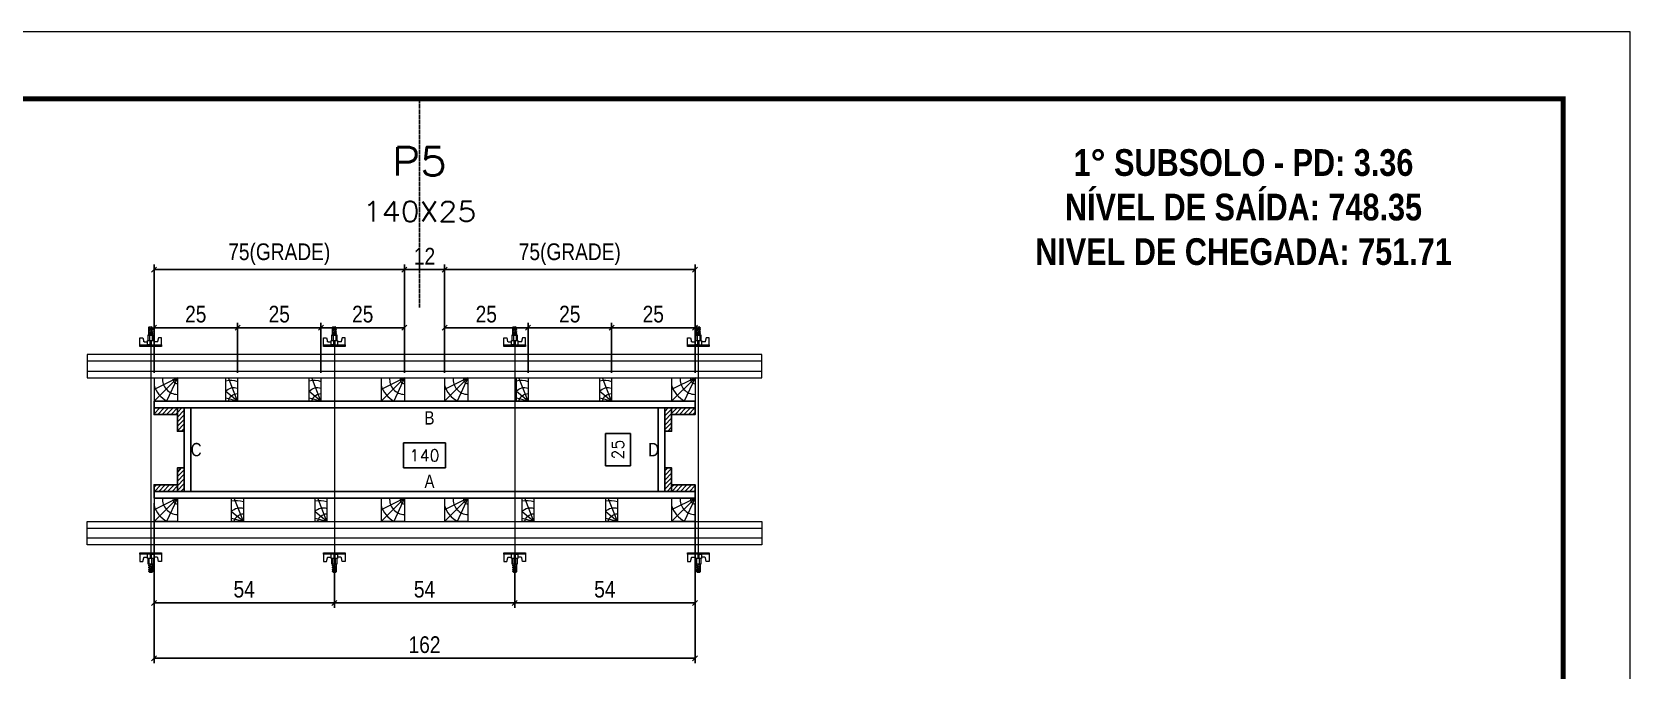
# Model space of a CAD drawing. Header units: millimetres. Extents: x 1945 to 8225, y 304 to 15137.
# Drawn here: x 2473 to 3430, y 12458 to 12840 of the extents above; entities that cross this region are included whole.
import ezdxf
from ezdxf.enums import TextEntityAlignment as Align

# ---------------------------------------------------------------- set-up
doc = ezdxf.new("R2010")
doc.units = ezdxf.units.MM
doc.linetypes.add('DASHED', pattern=[0.75, 0.5, -0.25])
doc.linetypes.add('HIDDEN', pattern=[0.375, 0.25, -0.125])
for name, color, linetype in [('COTA', 241, 'Continuous'), ('NOMENCLATURA', 7, 'Continuous'), ('Painéis', 200, 'Continuous'), ('PONTALETE', 7, 'Continuous'), ('SARRAFO', 251, 'Continuous'), ('Texto de Titulo', 7, 'Continuous'), ('Texto Qtd Sarr', 242, 'Continuous')]:
    doc.layers.add(name, color=color, linetype=linetype)
for name, color, linetype, lineweight in [('Folhas', 255, 'Continuous', 9), ('Hachura', 251, 'Continuous', 9), ('Madeira', 126, 'Continuous', 18), ('Perfil Metálico', 224, 'Continuous', 18), ('SARRAFO DE PRESSAO', 251, 'DASHED', 9), ('Texto Seção', 7, 'Continuous', 15)]:
    doc.layers.add(name, color=color, linetype=linetype, lineweight=lineweight)
doc.styles.add('COTA TECNICA 2X', font='techl___.ttf', dxfattribs={"height": 10})
doc.styles.add('ROMANC', font='techb___.ttf', dxfattribs={"height": 2.5})
doc.styles.add('ROMANS', font='romans.shx')
doc.styles.get("Standard").update_dxf_attribs({"font": 'arial.ttf'})
doc.dimstyles.new('cotax2', dxfattribs={"dimtxt": 10, "dimasz": 3, "dimexe": 3, "dimexo": 3, "dimgap": 3, "dimtad": 1, "dimdec": 1, "dimlfac": 0.5, "dimzin": 12, "dimdsep": 46, "dimtxsty": 'COTA TECNICA 2X', "dimblk1": 'OBLIQUE', "dimblk2": 'OBLIQUE', "dimsah": 1, "dimcen": 0.9, "dimclrd": 256, "dimclre": 256, "dimclrt": 256, "dimadec": 1, "dimazin": 3, "dimtfac": 1, "dimtdec": 1, "dimtmove": 2, "dimatfit": 3, "dimfxl": 1, "dimtolj": 1, "dimtzin": 12, "dimarcsym": 0})
doc.dimstyles.new('SECÇÃO 2', dxfattribs={"dimtxt": 7, "dimasz": 6, "dimexe": 0.18, "dimexo": 2, "dimgap": -4, "dimtad": 3, "dimdec": 1, "dimlfac": 0.5, "dimzin": 12, "dimdsep": 46, "dimtxsty": 'ROMANS', "dimblk": 'ARCHTICK', "dimcen": 0.09, "dimse1": 1, "dimse2": 1, "dimsd1": 1, "dimsd2": 1, "dimclrd": 180, "dimclre": 5, "dimclrt": 1, "dimadec": 0, "dimazin": 3, "dimtfac": 1, "dimtdec": 1, "dimtofl": 0, "dimtmove": 0, "dimatfit": 3, "dimldrblk": 'ARCHTICK', "dimfxl": 1, "dimtolj": 1, "dimtzin": 0, "dimarcsym": 0})
pattern_1 = [(46, (4232.8572, 12424.7808), (-1.3703423, 1.3233242), [])]

# ---------------------------------------------------------------- blocks, each defined once
blk = doc.blocks.new('9999999999')
at = {"layer": 'Folhas'}
blk.add_lwpolyline([(98138.98, 34190.21), (99623.98, 34190.21), (99623.98, 35240.21), (98138.98, 35240.21)], close=True, dxfattribs=at)
at = {"layer": 'Folhas', "color": 30, "const_width": 3}
blk.add_lwpolyline([(98213.98, 34230.21), (99583.98, 34230.21), (99583.98, 35200.21), (98213.98, 35200.21)], close=True, dxfattribs=at)
blk = doc.blocks.new('_Oblique')
at = {"color": 0, "linetype": 'ByBlock', "lineweight": -2}
blk.add_line((-0.5, -0.5), (0.5, 0.5), dxfattribs=at)
blk = doc.blocks.new('*D1644')
at = {"layer": 'COTA', "linetype": 'Continuous', "lineweight": -2, "ltscale": 30, "transparency": 16777216}
for p, q in [((2545.86, 12557.78), (2545.86, 12461.78)), ((2869.86, 12557.78), (2869.86, 12461.78)), ((2545.86, 12464.78), (2869.86, 12464.78))]:
    blk.add_line(p, q, dxfattribs=at)
at = {"layer": 'Defpoints', "color": 0, "linetype": 'Continuous', "ltscale": 30, "transparency": 16777216}
for p in [(2545.86, 12560.78), (2869.86, 12560.78), (2869.86, 12464.78)]:
    blk.add_point(p, dxfattribs=at)
at = {"layer": 'COTA', "linetype": 'Continuous', "lineweight": -2, "ltscale": 30, "transparency": 16777216, "xscale": 3, "yscale": 3, "zscale": 3, "rotation": 180}
blk.add_blockref('_Oblique', (2545.86, 12464.78), dxfattribs=at)
at = {"layer": 'COTA', "linetype": 'Continuous', "lineweight": -2, "ltscale": 30, "transparency": 16777216, "xscale": 3, "yscale": 3, "zscale": 3}
blk.add_blockref('_Oblique', (2869.86, 12464.78), dxfattribs=at)
at = {"layer": 'COTA', "linetype": 'Continuous', "ltscale": 30, "transparency": 16777216, "insert": (2707.86, 12472.88), "char_height": 10, "attachment_point": 5, "style": 'COTA TECNICA 2X'}
blk.add_mtext('\\A1;162', dxfattribs=at)
blk = doc.blocks.new('*D1645')
at = {"layer": 'COTA', "color": 180, "lineweight": -2, "transparency": 16777216}
for p, q in [((2720.36, 12593.78), (2695.36, 12593.78)), ((2695.36, 12593.78), (2695.36, 12578.78)), ((2720.36, 12578.78), (2720.36, 12593.78)), ((2695.36, 12578.78), (2720.36, 12578.78))]:
    blk.add_line(p, q, dxfattribs=at)
at = {"layer": 'Defpoints', "color": 0, "transparency": 16777216}
for p in [(2847.86, 12574.78), (2567.86, 12564.78), (2847.86, 12564.78)]:
    blk.add_point(p, dxfattribs=at)
at = {"layer": 'COTA', "color": 1, "transparency": 16777216, "insert": (2707.86, 12586.28), "char_height": 7, "attachment_point": 5, "style": 'ROMANS'}
blk.add_mtext('\\A1;140', dxfattribs=at)
blk = doc.blocks.new('_ArchTick')
at = {"color": 0, "linetype": 'ByBlock', "const_width": 0.15}
blk.add_lwpolyline([(-0.5, -0.5), (0.5, 0.5)], dxfattribs=at)
blk = doc.blocks.new('B1A.E')
at = {"layer": 'Madeira', "linetype": 'ByBlock', "ltscale": 0.05}
for p, q in [((0, 7), (0, 0)), ((0, 7), (0, 0)), ((7, 7), (7, 0)), ((7, 7), (7, 0))]:
    blk.add_line(p, q, dxfattribs=at)
at = {"layer": 'Madeira', "ltscale": 0.05}
for p, q in [((0, 7), (7, 7)), ((7, 7), (0, 0)), ((7, 7), (0, 3.5)), ((7, 7), (3.77, 0)), ((7, 0), (0, 0))]:
    blk.add_line(p, q, dxfattribs=at)
for centre, radius, start, end in [((7.08, 6.57), 4.53, 174.4861, 268.9531), ((7.09, 6.61), 1.41, 163.7819, 266.2825), ((7.54, 7), 7.87, 196.5528, 242.8845)]:
    blk.add_arc(centre, radius, start, end, dxfattribs=at)
blk = doc.blocks.new('B1A.D')
at = {"layer": 'COTA', "linetype": 'ByBlock'}
blk.add_blockref('B1A.E', (-7, 0), dxfattribs=at)
blk = doc.blocks.new('MEIO PONTALETE')
at = {"layer": 'Madeira'}
for q in [(2.71, 7), (3.5, 2.88), (3.5, 0.87)]:
    blk.add_line((0, 0), q, dxfattribs=at)
blk.add_lwpolyline([(0, 0), (3.5, 0), (3.5, 7), (0, 7)], close=True, dxfattribs=at)
for centre, radius, start, end in [((2.04, 0.06), 6.23, 76.4499, 109.0913), ((1.09, 0.9), 3.19, 40.9063, 109.9847), ((-0.21, -0.78), 3.09, 14.6322, 86.0383)]:
    blk.add_arc(centre, radius, start, end, dxfattribs=at)
blk = doc.blocks.new('BLOCK 2')
at = {"layer": 'PONTALETE', "color": 1, "xscale": -2, "yscale": 2, "zscale": 2}
blk.add_blockref('MEIO PONTALETE', (131231.05, 34113.97), dxfattribs=at)
blk = doc.blocks.new('A2')
at = {"layer": 'COTA', "linetype": 'ByBlock'}
blk.add_blockref('BLOCK 2', (-131205.24, -34118.58), dxfattribs=at)
blk = doc.blocks.new('B2A')
at = {"layer": 'COTA', "linetype": 'ByBlock', "xscale": 10, "yscale": 10, "zscale": 10}
blk.add_blockref('A2', (-188.1, 46), dxfattribs=at)
blk = doc.blocks.new('B2A.E')
at = {"layer": 'COTA', "linetype": 'ByBlock', "xscale": 0.05000874370170691, "yscale": 0.05000874370170691, "zscale": 0.05000874370170691}
blk.add_blockref('B2A', (0, 0), dxfattribs=at)
blk = doc.blocks.new('B1B.E')
at = {"layer": 'Madeira', "linetype": 'ByBlock', "ltscale": 0.05}
for p, q in [((0, 0), (0, -7)), ((0, 0), (0, -7)), ((7, 0), (7, -7)), ((7, 0), (7, -7))]:
    blk.add_line(p, q, dxfattribs=at)
at = {"layer": 'Madeira', "ltscale": 0.05}
for p, q in [((0, 0), (7, 0)), ((7, 0), (0, -7)), ((7, 0), (0, -3.5)), ((7, 0), (3.77, -7)), ((7, -7), (0, -7))]:
    blk.add_line(p, q, dxfattribs=at)
for centre, radius, start, end in [((7.08, -0.43), 4.53, 174.4861, 268.9531), ((7.09, -0.39), 1.41, 163.7819, 266.2825), ((7.54, 0), 7.87, 196.5528, 242.8845)]:
    blk.add_arc(centre, radius, start, end, dxfattribs=at)
blk = doc.blocks.new('B1B.D')
at = {"layer": 'Madeira', "linetype": 'ByBlock', "ltscale": 0.05}
for p, q in [((-7, 0), (-7, -7)), ((-7, 0), (-7, -7)), ((0, 0), (0, -7)), ((0, 0), (0, -7))]:
    blk.add_line(p, q, dxfattribs=at)
at = {"layer": 'Madeira', "ltscale": 0.05}
for p, q in [((-7, 0), (0, 0)), ((0, 0), (-7, -7)), ((0, 0), (-7, -3.5)), ((0, 0), (-3.23, -7)), ((0, -7), (-7, -7))]:
    blk.add_line(p, q, dxfattribs=at)
for centre, radius, start, end in [((0.54, 0), 7.87, 196.5528, 242.8845), ((0.08, -0.44), 4.53, 174.4861, 268.9531), ((0.09, -0.39), 1.41, 163.7819, 266.2825)]:
    blk.add_arc(centre, radius, start, end, dxfattribs=at)
blk = doc.blocks.new('*D1646')
at = {"layer": 'COTA', "linetype": 'Continuous', "lineweight": -2, "ltscale": 30, "transparency": 16777216}
for p, q in [((2545.86, 12640.58), (2545.86, 12700.58)), ((2545.86, 12697.58), (2695.86, 12697.58)), ((2695.86, 12640.58), (2695.86, 12700.58))]:
    blk.add_line(p, q, dxfattribs=at)
at = {"layer": 'Defpoints', "color": 0, "linetype": 'Continuous', "ltscale": 30, "transparency": 16777216}
for p in [(2695.86, 12697.58), (2545.86, 12637.58), (2695.86, 12637.58)]:
    blk.add_point(p, dxfattribs=at)
at = {"layer": 'COTA', "linetype": 'Continuous', "lineweight": -2, "ltscale": 30, "transparency": 16777216, "xscale": 3, "yscale": 3, "zscale": 3, "rotation": 180}
blk.add_blockref('_Oblique', (2545.86, 12697.58), dxfattribs=at)
at = {"layer": 'COTA', "linetype": 'Continuous', "lineweight": -2, "ltscale": 30, "transparency": 16777216, "xscale": 3, "yscale": 3, "zscale": 3}
blk.add_blockref('_Oblique', (2695.86, 12697.58), dxfattribs=at)
at = {"layer": 'COTA', "linetype": 'Continuous', "ltscale": 30, "transparency": 16777216, "insert": (2620.86, 12706.8), "char_height": 10, "attachment_point": 5, "style": 'COTA TECNICA 2X'}
blk.add_mtext('\\A1;75(GRADE)', dxfattribs=at)
blk = doc.blocks.new('B2B.E')
at = {"layer": 'COTA', "linetype": 'ByBlock'}
blk.add_blockref('B2A.E', (0, -7), dxfattribs=at)
blk = doc.blocks.new('*D1647')
at = {"layer": 'COTA', "linetype": 'Continuous', "lineweight": -2, "ltscale": 30, "transparency": 16777216}
for p, q in [((2545.86, 12635.78), (2545.86, 12665.78)), ((2545.86, 12662.78), (2595.86, 12662.78)), ((2595.86, 12635.78), (2595.86, 12665.78))]:
    blk.add_line(p, q, dxfattribs=at)
at = {"layer": 'Defpoints', "color": 0, "linetype": 'Continuous', "ltscale": 30, "transparency": 16777216}
for p in [(2595.86, 12662.78), (2545.86, 12632.78), (2595.86, 12632.78)]:
    blk.add_point(p, dxfattribs=at)
at = {"layer": 'COTA', "linetype": 'Continuous', "lineweight": -2, "ltscale": 30, "transparency": 16777216, "xscale": 3, "yscale": 3, "zscale": 3, "rotation": 180}
blk.add_blockref('_Oblique', (2545.86, 12662.78), dxfattribs=at)
at = {"layer": 'COTA', "linetype": 'Continuous', "lineweight": -2, "ltscale": 30, "transparency": 16777216, "xscale": 3, "yscale": 3, "zscale": 3}
blk.add_blockref('_Oblique', (2595.86, 12662.78), dxfattribs=at)
at = {"layer": 'COTA', "linetype": 'Continuous', "ltscale": 30, "transparency": 16777216, "insert": (2570.86, 12670.89), "char_height": 10, "attachment_point": 5, "style": 'COTA TECNICA 2X'}
blk.add_mtext('\\A1;25', dxfattribs=at)
blk = doc.blocks.new('*D1648')
at = {"layer": 'COTA', "linetype": 'Continuous', "lineweight": -2, "ltscale": 30, "transparency": 16777216}
for p, q in [((2595.86, 12635.78), (2595.86, 12665.78)), ((2595.86, 12662.78), (2645.86, 12662.78)), ((2645.86, 12635.78), (2645.86, 12665.78))]:
    blk.add_line(p, q, dxfattribs=at)
at = {"layer": 'Defpoints', "color": 0, "linetype": 'Continuous', "ltscale": 30, "transparency": 16777216}
for p in [(2645.86, 12662.78), (2595.86, 12632.78), (2645.86, 12632.78)]:
    blk.add_point(p, dxfattribs=at)
at = {"layer": 'COTA', "linetype": 'Continuous', "lineweight": -2, "ltscale": 30, "transparency": 16777216, "xscale": 3, "yscale": 3, "zscale": 3, "rotation": 180}
blk.add_blockref('_Oblique', (2595.86, 12662.78), dxfattribs=at)
at = {"layer": 'COTA', "linetype": 'Continuous', "lineweight": -2, "ltscale": 30, "transparency": 16777216, "xscale": 3, "yscale": 3, "zscale": 3}
blk.add_blockref('_Oblique', (2645.86, 12662.78), dxfattribs=at)
at = {"layer": 'COTA', "linetype": 'Continuous', "ltscale": 30, "transparency": 16777216, "insert": (2620.86, 12670.89), "char_height": 10, "attachment_point": 5, "style": 'COTA TECNICA 2X'}
blk.add_mtext('\\A1;25', dxfattribs=at)
blk = doc.blocks.new('*D1649')
at = {"layer": 'COTA', "linetype": 'Continuous', "lineweight": -2, "ltscale": 30, "transparency": 16777216}
for p, q in [((2645.86, 12635.78), (2645.86, 12665.78)), ((2645.86, 12662.78), (2695.86, 12662.78)), ((2695.86, 12635.78), (2695.86, 12665.78))]:
    blk.add_line(p, q, dxfattribs=at)
at = {"layer": 'Defpoints', "color": 0, "linetype": 'Continuous', "ltscale": 30, "transparency": 16777216}
for p in [(2695.86, 12662.78), (2645.86, 12632.78), (2695.86, 12632.78)]:
    blk.add_point(p, dxfattribs=at)
at = {"layer": 'COTA', "linetype": 'Continuous', "lineweight": -2, "ltscale": 30, "transparency": 16777216, "xscale": 3, "yscale": 3, "zscale": 3, "rotation": 180}
blk.add_blockref('_Oblique', (2645.86, 12662.78), dxfattribs=at)
at = {"layer": 'COTA', "linetype": 'Continuous', "lineweight": -2, "ltscale": 30, "transparency": 16777216, "xscale": 3, "yscale": 3, "zscale": 3}
blk.add_blockref('_Oblique', (2695.86, 12662.78), dxfattribs=at)
at = {"layer": 'COTA', "linetype": 'Continuous', "ltscale": 30, "transparency": 16777216, "insert": (2670.86, 12670.89), "char_height": 10, "attachment_point": 5, "style": 'COTA TECNICA 2X'}
blk.add_mtext('\\A1;25', dxfattribs=at)
blk = doc.blocks.new('*D1650')
at = {"layer": 'COTA', "linetype": 'Continuous', "lineweight": -2, "ltscale": 30, "transparency": 16777216}
for p, q in [((2695.86, 12640.58), (2695.86, 12700.58)), ((2695.86, 12697.58), (2719.86, 12697.58)), ((2719.86, 12640.58), (2719.86, 12700.58))]:
    blk.add_line(p, q, dxfattribs=at)
at = {"layer": 'Defpoints', "color": 0, "linetype": 'Continuous', "ltscale": 30, "transparency": 16777216}
for p in [(2719.86, 12697.58), (2695.86, 12637.58), (2719.86, 12637.58)]:
    blk.add_point(p, dxfattribs=at)
at = {"layer": 'COTA', "linetype": 'Continuous', "lineweight": -2, "ltscale": 30, "transparency": 16777216, "xscale": 3, "yscale": 3, "zscale": 3, "rotation": 180}
blk.add_blockref('_Oblique', (2695.86, 12697.58), dxfattribs=at)
at = {"layer": 'COTA', "linetype": 'Continuous', "lineweight": -2, "ltscale": 30, "transparency": 16777216, "xscale": 3, "yscale": 3, "zscale": 3}
blk.add_blockref('_Oblique', (2719.86, 12697.58), dxfattribs=at)
at = {"layer": 'COTA', "linetype": 'Continuous', "ltscale": 30, "transparency": 16777216, "insert": (2707.86, 12705.64), "char_height": 10, "attachment_point": 5, "style": 'COTA TECNICA 2X'}
blk.add_mtext('\\A1;12', dxfattribs=at)
blk = doc.blocks.new('*D1651')
at = {"layer": 'COTA', "linetype": 'Continuous', "lineweight": -2, "ltscale": 30, "transparency": 16777216}
for p, q in [((2719.86, 12640.58), (2719.86, 12700.58)), ((2719.86, 12697.58), (2869.86, 12697.58)), ((2869.86, 12640.58), (2869.86, 12700.58))]:
    blk.add_line(p, q, dxfattribs=at)
at = {"layer": 'Defpoints', "color": 0, "linetype": 'Continuous', "ltscale": 30, "transparency": 16777216}
for p in [(2869.86, 12697.58), (2719.86, 12637.58), (2869.86, 12637.58)]:
    blk.add_point(p, dxfattribs=at)
at = {"layer": 'COTA', "linetype": 'Continuous', "lineweight": -2, "ltscale": 30, "transparency": 16777216, "xscale": 3, "yscale": 3, "zscale": 3, "rotation": 180}
blk.add_blockref('_Oblique', (2719.86, 12697.58), dxfattribs=at)
at = {"layer": 'COTA', "linetype": 'Continuous', "lineweight": -2, "ltscale": 30, "transparency": 16777216, "xscale": 3, "yscale": 3, "zscale": 3}
blk.add_blockref('_Oblique', (2869.86, 12697.58), dxfattribs=at)
at = {"layer": 'COTA', "linetype": 'Continuous', "ltscale": 30, "transparency": 16777216, "insert": (2794.86, 12706.8), "char_height": 10, "attachment_point": 5, "style": 'COTA TECNICA 2X'}
blk.add_mtext('\\A1;75(GRADE)', dxfattribs=at)
blk = doc.blocks.new('*D1652')
at = {"layer": 'COTA', "linetype": 'Continuous', "lineweight": -2, "ltscale": 30, "transparency": 16777216}
for p, q in [((2719.86, 12635.78), (2719.86, 12665.78)), ((2719.86, 12662.78), (2769.86, 12662.78)), ((2769.86, 12635.78), (2769.86, 12665.78))]:
    blk.add_line(p, q, dxfattribs=at)
at = {"layer": 'Defpoints', "color": 0, "linetype": 'Continuous', "ltscale": 30, "transparency": 16777216}
for p in [(2769.86, 12662.78), (2719.86, 12632.78), (2769.86, 12632.78)]:
    blk.add_point(p, dxfattribs=at)
at = {"layer": 'COTA', "linetype": 'Continuous', "lineweight": -2, "ltscale": 30, "transparency": 16777216, "xscale": 3, "yscale": 3, "zscale": 3, "rotation": 180}
blk.add_blockref('_Oblique', (2719.86, 12662.78), dxfattribs=at)
at = {"layer": 'COTA', "linetype": 'Continuous', "lineweight": -2, "ltscale": 30, "transparency": 16777216, "xscale": 3, "yscale": 3, "zscale": 3}
blk.add_blockref('_Oblique', (2769.86, 12662.78), dxfattribs=at)
at = {"layer": 'COTA', "linetype": 'Continuous', "ltscale": 30, "transparency": 16777216, "insert": (2744.86, 12670.89), "char_height": 10, "attachment_point": 5, "style": 'COTA TECNICA 2X'}
blk.add_mtext('\\A1;25', dxfattribs=at)
blk = doc.blocks.new('*D1653')
at = {"layer": 'COTA', "linetype": 'Continuous', "lineweight": -2, "ltscale": 30, "transparency": 16777216}
for p, q in [((2769.86, 12635.78), (2769.86, 12665.78)), ((2769.86, 12662.78), (2819.86, 12662.78)), ((2819.86, 12635.78), (2819.86, 12665.78))]:
    blk.add_line(p, q, dxfattribs=at)
at = {"layer": 'Defpoints', "color": 0, "linetype": 'Continuous', "ltscale": 30, "transparency": 16777216}
for p in [(2819.86, 12662.78), (2769.86, 12632.78), (2819.86, 12632.78)]:
    blk.add_point(p, dxfattribs=at)
at = {"layer": 'COTA', "linetype": 'Continuous', "lineweight": -2, "ltscale": 30, "transparency": 16777216, "xscale": 3, "yscale": 3, "zscale": 3, "rotation": 180}
blk.add_blockref('_Oblique', (2769.86, 12662.78), dxfattribs=at)
at = {"layer": 'COTA', "linetype": 'Continuous', "lineweight": -2, "ltscale": 30, "transparency": 16777216, "xscale": 3, "yscale": 3, "zscale": 3}
blk.add_blockref('_Oblique', (2819.86, 12662.78), dxfattribs=at)
at = {"layer": 'COTA', "linetype": 'Continuous', "ltscale": 30, "transparency": 16777216, "insert": (2794.86, 12670.89), "char_height": 10, "attachment_point": 5, "style": 'COTA TECNICA 2X'}
blk.add_mtext('\\A1;25', dxfattribs=at)
blk = doc.blocks.new('*D1654')
at = {"layer": 'COTA', "linetype": 'Continuous', "lineweight": -2, "ltscale": 30, "transparency": 16777216}
for p, q in [((2819.86, 12635.78), (2819.86, 12665.78)), ((2819.86, 12662.78), (2869.86, 12662.78)), ((2869.86, 12635.78), (2869.86, 12665.78))]:
    blk.add_line(p, q, dxfattribs=at)
at = {"layer": 'Defpoints', "color": 0, "linetype": 'Continuous', "ltscale": 30, "transparency": 16777216}
for p in [(2869.86, 12662.78), (2819.86, 12632.78), (2869.86, 12632.78)]:
    blk.add_point(p, dxfattribs=at)
at = {"layer": 'COTA', "linetype": 'Continuous', "lineweight": -2, "ltscale": 30, "transparency": 16777216, "xscale": 3, "yscale": 3, "zscale": 3, "rotation": 180}
blk.add_blockref('_Oblique', (2819.86, 12662.78), dxfattribs=at)
at = {"layer": 'COTA', "linetype": 'Continuous', "lineweight": -2, "ltscale": 30, "transparency": 16777216, "xscale": 3, "yscale": 3, "zscale": 3}
blk.add_blockref('_Oblique', (2869.86, 12662.78), dxfattribs=at)
at = {"layer": 'COTA', "linetype": 'Continuous', "ltscale": 30, "transparency": 16777216, "insert": (2844.86, 12670.89), "char_height": 10, "attachment_point": 5, "style": 'COTA TECNICA 2X'}
blk.add_mtext('\\A1;25', dxfattribs=at)
blk = doc.blocks.new('C')
at = {"layer": 'Hachura', "color": 0}
for p, q in [((0, 3.22), (0, -3.22)), ((0.45, 3.22), (0, 3.22)), ((0.46, 3.16), (0, 3.16)), ((0.46, 3.05), (0, 3.05)), ((0.46, 2.88), (0, 2.88)), ((0, 2.75), (0, -1.16)), ((0.46, 2.65), (0, 2.65)), ((0.46, 2.23), (0, 2.23)), ((0.46, 1.51), (0, 1.51)), ((0.39, 0.49), (0.17, 0.49)), ((0.45, -3.23), (0.45, 3.22)), ((0.45, 3.22), (2.58, 3.22)), ((1.74, 0.97), (0.45, 0.97)), ((1.45, 0.1), (0.45, 0.1)), ((1.35, 1.94), (1.35, 0.96)), ((2.58, 2.39), (1.47, 2.09)), ((1.74, -0.97), (1.74, 0.97)), ((1.74, 0.97), (1.74, 0.84)), ((1.74, 0.97), (1.74, 0.84)), ((1.74, 0.84), (3.35, 0.84)), ((3.35, 0.45), (1.74, 0.45)), ((2.58, 3.22), (2.58, 2.39)), ((3.32, 0.84), (3.32, -0.84)), ((3.35, 0.84), (3.35, -0.84)), ((3.68, 0.45), (3.35, 0.45)), ((3.84, -0.52), (3.35, 0.45)), ((3.35, 0.06), (3.67, -0.57)), ((3.68, 0.45), (4.16, -0.52)), ((3.72, 0.5), (4.25, -0.57)), ((4.37, -0.55), (3.83, 0.53)), ((4.15, 0.45), (3.93, 0.45)), ((4.42, -0.52), (3.93, 0.45)), ((4.15, 0.45), (4.26, 0.45)), ((4.26, 0.45), (4.74, -0.52)), ((4.3, 0.5), (4.83, -0.57)), ((4.95, -0.55), (4.41, 0.53)), ((4.51, 0.45), (4.84, 0.45)), ((5, -0.52), (4.51, 0.45)), ((4.84, 0.45), (5.32, -0.52)), ((4.88, 0.5), (5.41, -0.57)), ((5.53, -0.55), (4.99, 0.53)), ((5.58, -0.52), (5.09, 0.45)), ((5.42, 0.45), (5.09, 0.45)), ((5.58, -0.52), (5.09, 0.45)), ((5.42, 0.45), (5.74, -0.19)), ((5.46, 0.5), (5.74, -0.07)), ((5.74, 0.19), (5.57, 0.53)), ((5.74, 0.32), (5.68, 0.45)), ((5.68, 0.45), (5.74, 0.45)), ((5.74, 0.45), (5.9, 0.29)), ((5.74, 0.45), (5.74, -0.52)), ((5.9, -0.36), (5.9, 0.29)), ((0.45, 0), (0, 0)), ((0.46, -1.52), (0, -1.52)), ((0.46, -2.23), (0, -2.23)), ((0.46, -2.65), (0, -2.65)), ((0.46, -2.88), (0, -2.88)), ((0.46, -3.05), (0, -3.05)), ((0.46, -3.16), (0, -3.16)), ((0, -3.22), (2.57, -3.22)), ((0.08, -0.48), (0.29, -0.48)), ((0.29, -0.48), (0.4, -0.48)), ((0.45, 0), (0.45, -0.97)), ((0.45, -0.16), (1.45, -0.16)), ((0.45, -0.65), (0.45, -0.32)), ((0.45, -3.23), (0.45, -0.65)), ((0.45, -0.97), (1.74, -0.97)), ((1.35, -1.94), (1.35, -0.97)), ((2.58, -2.39), (1.47, -2.1)), ((3.35, -0.32), (1.74, -0.32)), ((3.35, -0.84), (1.74, -0.84)), ((2.58, -3.23), (2.58, -2.39)), ((3.35, -0.07), (3.58, -0.52)), ((3.35, -0.52), (3.58, -0.52)), ((3.84, -0.52), (4.16, -0.52)), ((4.42, -0.52), (4.74, -0.52)), ((4.63, -0.52), (4.74, -0.52)), ((5, -0.52), (5.32, -0.52)), ((5.58, -0.52), (5.74, -0.52)), ((5.74, -0.52), (5.9, -0.36)), ((5.74, -0.52), (5.74, -0.52))]:
    blk.add_line(p, q, dxfattribs=at)
for centre, radius, start, end in [((1.52, 1.94), 0.161, 104.7436, 180), ((1.44, -0.03), 0.129, 272.695, 87.305), ((3.81, 0.39), 0.143, 25.5688, 154.4312), ((4.39, 0.39), 0.143, 25.5688, 154.4312), ((4.97, 0.39), 0.143, 25.5688, 154.4312), ((5.55, 0.39), 0.143, 25.5688, 154.4312), ((0.17, -0.37), 0.174, 221.744, 317.8592), ((1.52, -1.94), 0.161, 180, 255.2564), ((3.71, -0.4), 0.174, 222.1408, 318.256), ((4.29, -0.4), 0.174, 222.1408, 318.256), ((4.87, -0.4), 0.174, 222.1408, 318.256), ((5.45, -0.4), 0.174, 222.1408, 318.256), ((5.61, -0.4), 0.174, 317.8592, 318.256)]:
    blk.add_arc(centre, radius, start, end, dxfattribs=at)
blk = doc.blocks.new('PAR.CIM')
at = {"layer": 'Hachura', "linetype": 'Continuous', "xscale": -1, "rotation": 270}
blk.add_blockref('C', (0, 0), dxfattribs=at)
blk = doc.blocks.new('PAR.BAI')
at = {"layer": 'Hachura', "linetype": 'Continuous', "xscale": -1, "rotation": 90}
blk.add_blockref('C', (0, 0), dxfattribs=at)
blk = doc.blocks.new('*D1655')
at = {"layer": 'COTA', "linetype": 'Continuous', "lineweight": -2, "ltscale": 30, "transparency": 16777216}
for p, q in [((2545.86, 12529.78), (2545.86, 12494.98)), ((2653.86, 12524.98), (2653.86, 12494.98)), ((2545.86, 12497.98), (2653.86, 12497.98))]:
    blk.add_line(p, q, dxfattribs=at)
at = {"layer": 'Defpoints', "color": 0, "linetype": 'Continuous', "ltscale": 30, "transparency": 16777216}
for p in [(2545.86, 12532.78), (2653.86, 12527.98), (2653.86, 12497.98)]:
    blk.add_point(p, dxfattribs=at)
at = {"layer": 'COTA', "linetype": 'Continuous', "lineweight": -2, "ltscale": 30, "transparency": 16777216, "xscale": 3, "yscale": 3, "zscale": 3, "rotation": 180}
blk.add_blockref('_Oblique', (2545.86, 12497.98), dxfattribs=at)
at = {"layer": 'COTA', "linetype": 'Continuous', "lineweight": -2, "ltscale": 30, "transparency": 16777216, "xscale": 3, "yscale": 3, "zscale": 3}
blk.add_blockref('_Oblique', (2653.86, 12497.98), dxfattribs=at)
at = {"layer": 'COTA', "linetype": 'Continuous', "ltscale": 30, "transparency": 16777216, "insert": (2599.86, 12506.09), "char_height": 10, "attachment_point": 5, "style": 'COTA TECNICA 2X'}
blk.add_mtext('\\A1;54', dxfattribs=at)
blk = doc.blocks.new('*D1656')
at = {"layer": 'COTA', "linetype": 'Continuous', "lineweight": -2, "ltscale": 30, "transparency": 16777216}
for p, q in [((2653.86, 12524.98), (2653.86, 12494.98)), ((2761.86, 12524.98), (2761.86, 12494.98)), ((2653.86, 12497.98), (2761.86, 12497.98))]:
    blk.add_line(p, q, dxfattribs=at)
at = {"layer": 'Defpoints', "color": 0, "linetype": 'Continuous', "ltscale": 30, "transparency": 16777216}
for p in [(2653.86, 12527.98), (2761.86, 12527.98), (2761.86, 12497.98)]:
    blk.add_point(p, dxfattribs=at)
at = {"layer": 'COTA', "linetype": 'Continuous', "lineweight": -2, "ltscale": 30, "transparency": 16777216, "xscale": 3, "yscale": 3, "zscale": 3, "rotation": 180}
blk.add_blockref('_Oblique', (2653.86, 12497.98), dxfattribs=at)
at = {"layer": 'COTA', "linetype": 'Continuous', "lineweight": -2, "ltscale": 30, "transparency": 16777216, "xscale": 3, "yscale": 3, "zscale": 3}
blk.add_blockref('_Oblique', (2761.86, 12497.98), dxfattribs=at)
at = {"layer": 'COTA', "linetype": 'Continuous', "ltscale": 30, "transparency": 16777216, "insert": (2707.86, 12506.09), "char_height": 10, "attachment_point": 5, "style": 'COTA TECNICA 2X'}
blk.add_mtext('\\A1;54', dxfattribs=at)
blk = doc.blocks.new('*D1657')
at = {"layer": 'COTA', "linetype": 'Continuous', "lineweight": -2, "ltscale": 30, "transparency": 16777216}
for p, q in [((2869.86, 12529.78), (2869.86, 12494.98)), ((2761.86, 12524.98), (2761.86, 12494.98)), ((2761.86, 12497.98), (2869.86, 12497.98))]:
    blk.add_line(p, q, dxfattribs=at)
at = {"layer": 'Defpoints', "color": 0, "linetype": 'Continuous', "ltscale": 30, "transparency": 16777216}
for p in [(2869.86, 12532.78), (2761.86, 12527.98), (2869.86, 12497.98)]:
    blk.add_point(p, dxfattribs=at)
at = {"layer": 'COTA', "linetype": 'Continuous', "lineweight": -2, "ltscale": 30, "transparency": 16777216, "xscale": 3, "yscale": 3, "zscale": 3, "rotation": 180}
blk.add_blockref('_Oblique', (2761.86, 12497.98), dxfattribs=at)
at = {"layer": 'COTA', "linetype": 'Continuous', "lineweight": -2, "ltscale": 30, "transparency": 16777216, "xscale": 3, "yscale": 3, "zscale": 3}
blk.add_blockref('_Oblique', (2869.86, 12497.98), dxfattribs=at)
at = {"layer": 'COTA', "linetype": 'Continuous', "ltscale": 30, "transparency": 16777216, "insert": (2815.86, 12506.09), "char_height": 10, "attachment_point": 5, "style": 'COTA TECNICA 2X'}
blk.add_mtext('\\A1;54', dxfattribs=at)
blk = doc.blocks.new('titulo1')
at = {"layer": 'Defpoints', "color": 252, "linetype": 'HIDDEN', "ltscale": 2}
blk.add_line((0, 0), (0, 125), dxfattribs=at)
at = {"layer": 'Defpoints', "style": 'ROMANS', "oblique": 15}
blk.add_attdef('FOLHA', text='', height=10, dxfattribs=at).set_placement((0, 15.58), align=Align.MIDDLE_CENTER)
at = {"layer": 'Texto Qtd Sarr', "color": 3, "style": 'ROMANS', "oblique": 15}
for tag, height, p in [('TITULO', 17, (0, 71.45)), ('SEÇÃO', 12, (0, 41.55))]:
    blk.add_attdef(tag, text='', height=height, dxfattribs=at).set_placement(p, align=Align.MIDDLE_CENTER)
blk = doc.blocks.new('*D1658')
at = {"layer": 'COTA', "color": 180, "lineweight": -2, "transparency": 16777216}
for p, q in [((2831.23, 12599.45), (2816.23, 12599.45)), ((2816.23, 12599.45), (2816.23, 12580.11)), ((2831.23, 12580.11), (2831.23, 12599.45)), ((2816.23, 12580.11), (2831.23, 12580.11))]:
    blk.add_line(p, q, dxfattribs=at)
at = {"layer": 'Defpoints', "color": 0, "transparency": 16777216}
for p in [(2835.23, 12614.78), (2847.86, 12614.78), (2847.86, 12564.78)]:
    blk.add_point(p, dxfattribs=at)
at = {"layer": 'COTA', "color": 1, "transparency": 16777216, "insert": (2823.73, 12589.78), "char_height": 7, "attachment_point": 5, "rotation": 90, "style": 'ROMANS'}
blk.add_mtext('\\A1;25', dxfattribs=at)

msp = doc.modelspace()

# ---------------------------------------------------------------- hatches: boundary and pattern name
at = {"layer": 'SARRAFO', "linetype": 'Continuous', "ltscale": 30}
h = msp.add_hatch(dxfattribs=at)
h.set_pattern_fill('ANSI31', color=256, scale=0.6, angle=1)
h.set_pattern_definition(pattern_1)
h.paths.add_polyline_path([(2559.86, 12614.78), (2545.86, 12614.78), (2545.86, 12610.78), (2559.86, 12610.78)])
h = msp.add_hatch(dxfattribs=at)
h.set_pattern_fill('ANSI31', color=256, scale=0.6, angle=1)
h.set_pattern_definition(pattern_1)
h.paths.add_polyline_path([(2563.86, 12614.78), (2559.86, 12614.78), (2559.86, 12600.78), (2563.86, 12600.78)])
h = msp.add_hatch(dxfattribs=at)
h.set_pattern_fill('ANSI31', color=256, scale=0.6, angle=1)
h.set_pattern_definition(pattern_1)
h.paths.add_polyline_path([(2855.86, 12614.78), (2851.86, 12614.78), (2851.86, 12600.78), (2855.86, 12600.78)])
h = msp.add_hatch(dxfattribs=at)
h.set_pattern_fill('ANSI31', color=256, scale=0.6, angle=1)
h.set_pattern_definition(pattern_1)
h.paths.add_polyline_path([(2869.86, 12614.78), (2855.86, 12614.78), (2855.86, 12610.78), (2869.86, 12610.78)])
h = msp.add_hatch(dxfattribs=at)
h.set_pattern_fill('ANSI31', color=256, scale=0.6, angle=1)
h.set_pattern_definition(pattern_1)
h.paths.add_polyline_path([(2563.86, 12578.78), (2559.86, 12578.78), (2559.86, 12564.78), (2563.86, 12564.78)])
h = msp.add_hatch(dxfattribs=at)
h.set_pattern_fill('ANSI31', color=256, scale=0.6, angle=1)
h.set_pattern_definition(pattern_1)
h.paths.add_polyline_path([(2855.86, 12578.78), (2851.86, 12578.78), (2851.86, 12564.78), (2855.86, 12564.78)])
h = msp.add_hatch(dxfattribs=at)
h.set_pattern_fill('ANSI31', color=256, scale=0.6, angle=1)
h.set_pattern_definition(pattern_1)
h.paths.add_polyline_path([(2559.86, 12568.78), (2545.86, 12568.78), (2545.86, 12564.78), (2559.86, 12564.78)])
h = msp.add_hatch(dxfattribs=at)
h.set_pattern_fill('ANSI31', color=256, scale=0.6, angle=1)
h.set_pattern_definition(pattern_1)
h.paths.add_polyline_path([(2869.86, 12568.78), (2855.86, 12568.78), (2855.86, 12564.78), (2869.86, 12564.78)])

# ---------------------------------------------------------------- linework, layer by layer
at = {"layer": 'Hachura', "linetype": 'Continuous', "ltscale": 30}
for points in [[(2543.86, 12651.58), (2543.86, 12527.98)], [(2653.86, 12651.58), (2653.86, 12527.98)], [(2761.86, 12651.58), (2761.86, 12527.98)], [(2871.86, 12527.98), (2871.86, 12651.58)]]:
    msp.add_lwpolyline(points, dxfattribs=at)
at = {"layer": 'Painéis', "linetype": 'Continuous', "ltscale": 30}
for points in [[(2545.86, 12614.78), (2869.86, 12614.78), (2869.86, 12618.78), (2545.86, 12618.78)], [(2545.86, 12560.78), (2869.86, 12560.78), (2869.86, 12564.78), (2545.86, 12564.78)]]:
    msp.add_lwpolyline(points, close=True, dxfattribs=at)
for points in [[(2563.86, 12564.78), (2563.86, 12614.78)], [(2567.86, 12614.78), (2567.86, 12564.78)], [(2847.86, 12614.78), (2847.86, 12564.78)], [(2851.86, 12564.78), (2851.86, 12614.78)]]:
    msp.add_lwpolyline(points, dxfattribs=at)
at = {"layer": 'Perfil Metálico', "linetype": 'Continuous', "ltscale": 30}
for points in [[(2505.86, 12632.78), (2909.86, 12632.78), (2909.86, 12646.78), (2505.86, 12646.78)], [(2505.86, 12546.78), (2909.86, 12546.78), (2909.86, 12532.78), (2505.86, 12532.78)]]:
    msp.add_lwpolyline(points, close=True, dxfattribs=at)
for points in [[(2909.86, 12642.78), (2505.86, 12642.78)], [(2505.86, 12636.78), (2909.86, 12636.78)], [(2505.86, 12542.78), (2909.86, 12542.78)], [(2909.86, 12536.78), (2505.86, 12536.78)]]:
    msp.add_lwpolyline(points, dxfattribs=at)
at = {"layer": 'SARRAFO', "linetype": 'Continuous', "ltscale": 30}
msp.add_line((2851.86, 12564.78), (2869.86, 12564.78), dxfattribs=at)
for points in [[(2563.86, 12614.78), (2545.86, 12614.78), (2545.86, 12610.78), (2559.86, 12610.78)], [(2563.86, 12614.78), (2563.86, 12600.78), (2559.86, 12600.78), (2559.86, 12614.78)], [(2869.86, 12614.78), (2851.86, 12614.78), (2851.86, 12600.78), (2855.86, 12600.78), (2855.86, 12614.78)], [(2855.86, 12610.78), (2869.86, 12610.78), (2869.86, 12614.78)], [(2559.86, 12564.78), (2559.86, 12578.78), (2563.86, 12578.78), (2563.86, 12564.78)], [(2855.86, 12564.78), (2855.86, 12578.78), (2851.86, 12578.78), (2851.86, 12564.78)], [(2559.86, 12568.78), (2545.86, 12568.78), (2545.86, 12564.78), (2563.86, 12564.78)], [(2855.86, 12568.78), (2869.86, 12568.78), (2869.86, 12564.78)]]:
    msp.add_lwpolyline(points, dxfattribs=at)

# ---------------------------------------------------------------- block references
at = {"layer": 'Hachura', "linetype": 'Continuous', "ltscale": 30, "xscale": 2, "yscale": 2, "zscale": 2}
for name, p in [('PAR.CIM', (2543.86, 12651.58)), ('PAR.CIM', (2653.86, 12651.58)), ('PAR.CIM', (2761.86, 12651.58)), ('PAR.CIM', (2871.86, 12651.58)), ('PAR.BAI', (2543.86, 12527.98)), ('PAR.BAI', (2653.86, 12527.98)), ('PAR.BAI', (2761.86, 12527.98)), ('PAR.BAI', (2871.86, 12527.98))]:
    msp.add_blockref(name, p, dxfattribs=at)
at = {"layer": 'Madeira', "linetype": 'Continuous', "ltscale": 30, "xscale": 2, "yscale": 2, "zscale": 2}
for name, p in [('B1B.E', (2545.86, 12632.78)), ('B2B.E', (2588.86, 12632.78)), ('B2B.E', (2638.86, 12632.78)), ('B1B.D', (2695.86, 12632.78)), ('B1B.E', (2719.86, 12632.78)), ('B2B.E', (2762.86, 12632.78)), ('B2B.E', (2812.86, 12632.78)), ('B1B.D', (2869.86, 12632.78)), ('B1A.E', (2545.86, 12546.78)), ('B2A.E', (2592.36, 12546.78)), ('B2A.E', (2642.36, 12546.78)), ('B1A.D', (2695.86, 12546.78)), ('B1A.E', (2719.86, 12546.78)), ('B2A.E', (2766.36, 12546.78)), ('B2A.E', (2816.36, 12546.78)), ('B1A.D', (2869.86, 12546.78))]:
    msp.add_blockref(name, p, dxfattribs=at)
at = {"layer": 'SARRAFO DE PRESSAO', "color": 6, "linetype": 'ByBlock'}
msp.add_blockref('9999999999', (-96194.12, -22400.25), dxfattribs=at)
at = {"layer": 'Texto Seção'}
ref = msp.add_blockref('titulo1', (2704.86, 12674.96), dxfattribs=at)
ref.add_attrib('TITULO', 'P5', dxfattribs={"layer": 'Texto de Titulo', "color": 7, "height": 17, "style": 'ROMANS', "width": 1.1}).set_placement((2704.86, 12762.46), align=Align.MIDDLE_CENTER)
ref.add_attrib('SEÇÃO', '140X25', dxfattribs={"layer": 'Texto de Titulo', "color": 7, "height": 12, "style": 'ROMANS', "width": 1.1}).set_placement((2704.86, 12732.46), align=Align.MIDDLE_CENTER)

# ---------------------------------------------------------------- texts
at = {"layer": 'NOMENCLATURA', "linetype": 'Continuous', "ltscale": 30, "width": 0.8}
for s, p in [('B', (2707.86, 12604.78)), ('C', (2567.86, 12585.78)), ('D', (2841.86, 12585.78)), ('A', (2707.86, 12566.78))]:
    msp.add_text(s, height=8, dxfattribs=at).set_placement(p)
at = {"layer": 'NOMENCLATURA', "color": 2, "insert": (3198.35, 12769.75), "char_height": 16, "attachment_point": 2, "style": 'ROMANC'}
msp.add_mtext_dynamic_manual_height_columns('1° SUBSOLO - PD: 3.36\\PNÍVEL DE SAÍDA: 748.35\\PNIVEL DE CHEGADA: 751.71', width=449.0761, gutter_width=1, heights=[0], dxfattribs=at)

# ---------------------------------------------------------------- dimensions: what is measured, and where the dimension line sits
at = {"layer": 'COTA', "linetype": 'Continuous', "ltscale": 30}
for base, p1, p2, picture, middle in [((2695.86, 12697.58), (2545.86, 12637.58), (2695.86, 12637.58), '*D1646', (2620.86, 12706.8)), ((2869.86, 12697.58), (2719.86, 12637.58), (2869.86, 12637.58), '*D1651', (2794.86, 12706.8))]:
    dim = msp.add_linear_dim(base=base, p1=p1, p2=p2, text='<>(GRADE)', dimstyle='cotax2', dxfattribs=at)
    dim.commit()
    dim.dimension.update_dxf_attribs({"geometry": picture, "text_midpoint": middle})
for base, p1, p2, picture, middle in [((2719.86, 12697.58), (2695.86, 12637.58), (2719.86, 12637.58), '*D1650', (2707.86, 12705.64)), ((2595.86, 12662.78), (2545.86, 12632.78), (2595.86, 12632.78), '*D1647', (2570.86, 12670.89)), ((2645.86, 12662.78), (2595.86, 12632.78), (2645.86, 12632.78), '*D1648', (2620.86, 12670.89)), ((2695.86, 12662.78), (2645.86, 12632.78), (2695.86, 12632.78), '*D1649', (2670.86, 12670.89)), ((2769.86, 12662.78), (2719.86, 12632.78), (2769.86, 12632.78), '*D1652', (2744.86, 12670.89)), ((2819.86, 12662.78), (2769.86, 12632.78), (2819.86, 12632.78), '*D1653', (2794.86, 12670.89)), ((2869.86, 12662.78), (2819.86, 12632.78), (2869.86, 12632.78), '*D1654', (2844.86, 12670.89)), ((2869.86, 12464.78), (2545.86, 12560.78), (2869.86, 12560.78), '*D1644', (2707.86, 12472.88)), ((2653.86, 12497.98), (2545.86, 12532.78), (2653.86, 12527.98), '*D1655', (2599.86, 12506.09)), ((2869.86, 12497.98), (2761.86, 12527.98), (2869.86, 12532.78), '*D1657', (2815.86, 12506.09)), ((2761.86, 12497.98), (2653.86, 12527.98), (2761.86, 12527.98), '*D1656', (2707.86, 12506.09))]:
    dim = msp.add_linear_dim(base=base, p1=p1, p2=p2, dimstyle='cotax2', dxfattribs=at)
    dim.commit()
    dim.dimension.update_dxf_attribs({"geometry": picture, "text_midpoint": middle})
at = {"layer": 'COTA'}
dim = msp.add_linear_dim(base=(2835.23, 12614.78), p1=(2847.86, 12564.78), p2=(2847.86, 12614.78), angle=90, dimstyle='SECÇÃO 2', dxfattribs=at)
dim.commit()
dim.dimension.update_dxf_attribs({"geometry": '*D1658', "text_midpoint": (2823.73, 12589.78)})
dim = msp.add_linear_dim(base=(2847.86, 12574.78), p1=(2567.86, 12564.78), p2=(2847.86, 12564.78), dimstyle='SECÇÃO 2', dxfattribs=at)
dim.commit()
dim.dimension.update_dxf_attribs({"geometry": '*D1645', "text_midpoint": (2707.86, 12586.28)})

doc.saveas('drawing.dxf')
